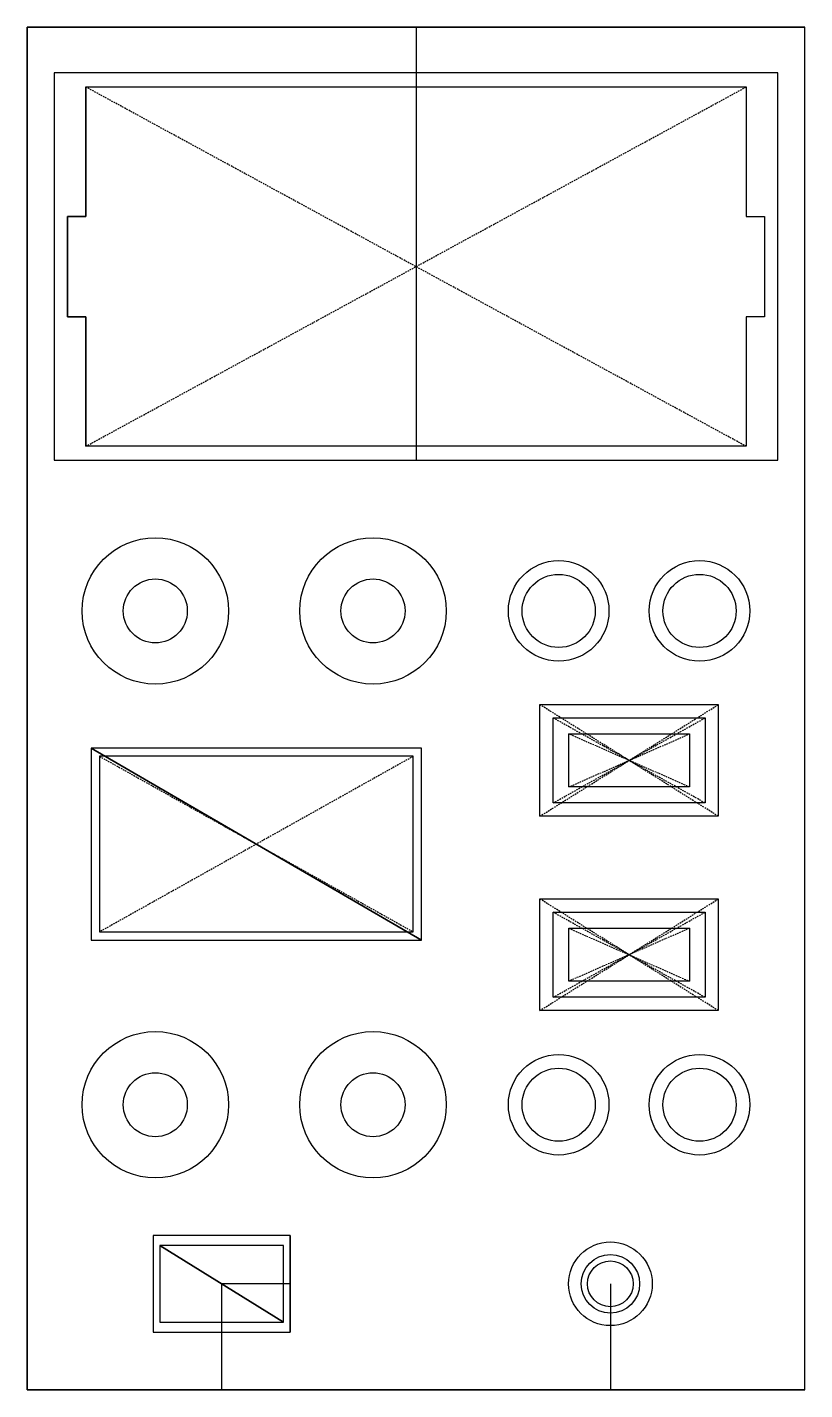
# Model space of a CAD drawing. Header units: millimetres. Extents: x 0 to 85, y 0 to 149.
import ezdxf

# ---------------------------------------------------------------- set-up
doc = ezdxf.new("R2010")
doc.units = ezdxf.units.MM
doc.linetypes.add('DASHED', pattern=[0.2067, 0.1654, -0.0413])

msp = doc.modelspace()

# ---------------------------------------------------------------- linework, layer by layer
for p, q in [((85, 0), (85, 149)), ((28.75, 11.585), (21.25, 11.585)), ((21.25, 11.585), (21.25, 0)), ((63.75, 11.585), (63.75, 0))]:
    msp.add_line(p, q)
at = {"color": 190, "linetype": 'DASHED', "lineweight": 25, "true_color": 0x8018ff}
for p, q in [((78.6, 103.17), (6.4, 142.47)), ((6.4, 103.17), (78.6, 142.47)), ((75.55, 62.72), (56.05, 74.92)), ((56.05, 62.72), (75.55, 74.92)), ((74.1, 64.17), (57.5, 73.47)), ((57.5, 64.17), (74.1, 73.47)), ((72.4, 65.92), (59.2, 71.72)), ((59.2, 65.92), (72.4, 71.72)), ((42.2, 69.27), (7.9, 50.07)), ((7.9, 69.27), (42.2, 50.07)), ((75.55, 41.47), (56.05, 53.67)), ((56.05, 41.47), (75.55, 53.67)), ((74.1, 42.92), (57.5, 52.22)), ((57.5, 42.92), (74.1, 52.22)), ((72.4, 50.47), (59.2, 44.67)), ((59.2, 50.47), (72.4, 44.67))]:
    msp.add_line(p, q, dxfattribs=at)
for points in [[(42.5, 149), (42.5, 144), (42.5, 101.64), (82.075, 101.64)], [(85, 149), (0, 149), (0, 0), (85, 0), (0, 0), (85, 0), (85, 149), (0, 149)], [(85, 0), (0, 0), (0, 149), (85, 149)], [(6.4, 142.47), (6.4, 128.32), (4.4, 128.32), (4.4, 117.32), (6.4, 117.32), (6.4, 103.17)], [(78.6, 142.47), (78.6, 128.32), (80.6, 128.32), (80.6, 117.32), (78.6, 117.32), (78.6, 103.17)], [(28.75, 16.855), (28.75, 6.315), (28.75, 16.855), (13.75, 16.855), (13.75, 6.315), (28.75, 6.315)], [(14.5, 15.785), (28, 7.385), (28, 15.785), (14.5, 15.785), (28, 7.385)], [(28, 7.385), (14.5, 15.785), (14.5, 7.385), (28, 7.385), (14.5, 15.785)]]:
    msp.add_lwpolyline(points)
for points in [[(82.075, 101.64), (82.075, 144), (2.925, 144), (2.925, 101.64)], [(78.6, 103.17), (6.4, 103.17), (6.4, 117.32), (4.4, 117.32), (4.4, 128.32), (6.4, 128.32), (6.4, 142.47), (78.6, 142.47), (78.6, 128.32), (80.6, 128.32), (80.6, 117.32), (78.6, 117.32)], [(75.55, 62.72), (56.05, 62.72), (56.05, 74.92), (75.55, 74.92)], [(74.1, 64.17), (57.5, 64.17), (57.5, 73.47), (74.1, 73.47)], [(72.4, 65.92), (59.2, 65.92), (59.2, 71.72), (72.4, 71.72)], [(7, 70.17), (7, 49.17), (43.1, 49.17)], [(7, 70.17), (43.1, 49.17), (43.1, 70.17)], [(42.2, 69.27), (7.9, 69.27), (7.9, 50.07), (42.2, 50.07)], [(75.55, 41.47), (56.05, 41.47), (56.05, 53.67), (75.55, 53.67)], [(74.1, 42.92), (57.5, 42.92), (57.5, 52.22), (74.1, 52.22)], [(72.4, 44.67), (59.2, 44.67), (59.2, 50.47), (72.4, 50.47)]]:
    msp.add_lwpolyline(points, close=True)
for centre, radius in [((14, 85.17), 8), ((37.8, 85.17), 8), ((58.1, 85.17), 5.5), ((73.5, 85.17), 5.5), ((14, 85.17), 3.5), ((37.8, 85.17), 3.5), ((58.1, 85.17), 4), ((73.5, 85.17), 4), ((14, 31.17), 8), ((37.8, 31.17), 8), ((58.1, 31.17), 5.5), ((73.5, 31.17), 5.5), ((14, 31.17), 3.5), ((37.8, 31.17), 3.5), ((58.1, 31.17), 4), ((73.5, 31.17), 4), ((63.75, 11.585), 4.575), ((63.75, 11.585), 3.2), ((63.75, 11.585), 2.5)]:
    msp.add_circle(centre, radius)

doc.saveas('drawing.dxf')
